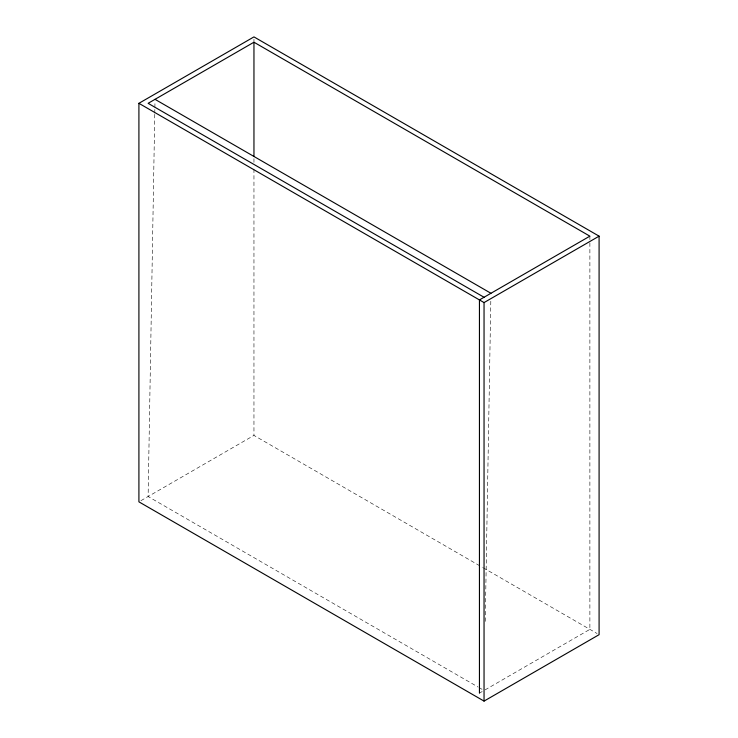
<?xml version="1.0" encoding="UTF-8"?>
<svg xmlns="http://www.w3.org/2000/svg" width="738" height="738" viewBox="0 0 738 738"><rect width="100%" height="100%" fill="white"/><g stroke="black" fill="none" stroke-linecap="round" stroke-linejoin="round"><path stroke-width="0.55" stroke-dasharray="3.69 2.77" d="M154.759 114.298L148.117 496.526L478.058 687.023M154.777 113.154L154.86 108.541M154.879 107.397L154.98 101.641M485.244 621.396L490.825 300.191M140.893 500.696L253.955 435.42L482.384 567.301M479.442 693.13L482.2 691.534M485.041 689.901L589.883 629.366L589.883 240.773M483.224 567.79L597.088 633.527M479.063 687.595L482.052 689.32M589.883 236.16L589.883 239.619M253.955 39.206L253.955 41.503M253.955 158.679L253.955 162.443M253.955 169.057L253.955 435.42"/><path stroke-width="1.11" d="M138.91 103.32L253.955 36.9L599.09 236.16L599.09 634.68L484.045 701.1L138.91 501.84L138.91 103.32L484.045 302.58L599.09 236.16M479.442 693.13L479.442 299.923L589.883 236.16L253.955 42.214L148.117 103.32L484.045 297.266M155.017 99.335L490.945 293.281M484.045 302.58L484.045 701.1M253.955 42.214L253.955 156.373"/></g></svg>
